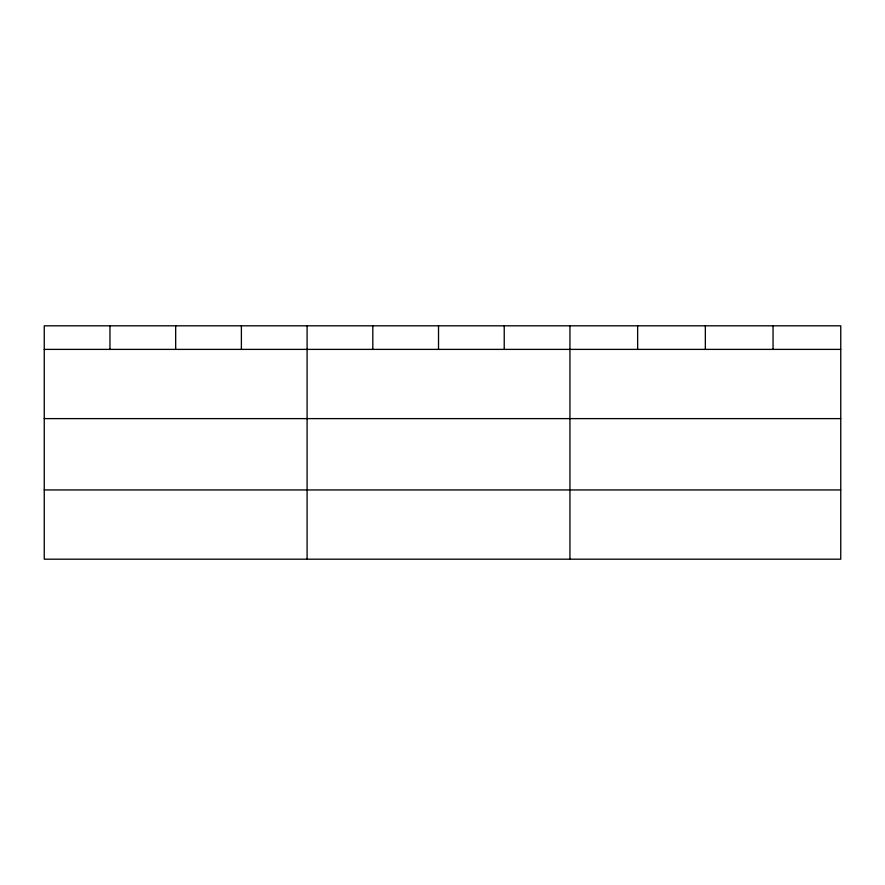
<?xml version="1.0" encoding="UTF-8"?>
<svg xmlns="http://www.w3.org/2000/svg" width="885" height="885" viewBox="0 0 885 885"><rect width="100%" height="100%" fill="white"/><g stroke="black" fill="none" stroke-linecap="round" stroke-linejoin="round"><path stroke-width="1.33" d="M840.75 349.387L840.75 559.187L44.25 559.187L44.25 325.813L840.75 325.813L840.75 349.387L44.25 349.387M44.25 418.616L840.75 418.616M44.25 489.947L840.75 489.947M773.047 325.813L773.047 349.387M705.345 325.813L705.345 349.387M637.642 325.813L637.642 349.387M569.94 325.813L569.94 559.187M504.229 325.813L504.229 349.387M438.517 325.813L438.517 349.387M372.806 325.813L372.806 349.387M307.095 325.813L307.095 559.187M241.384 325.813L241.384 349.387M175.673 325.813L175.673 349.387M109.961 325.813L109.961 349.387"/></g></svg>
